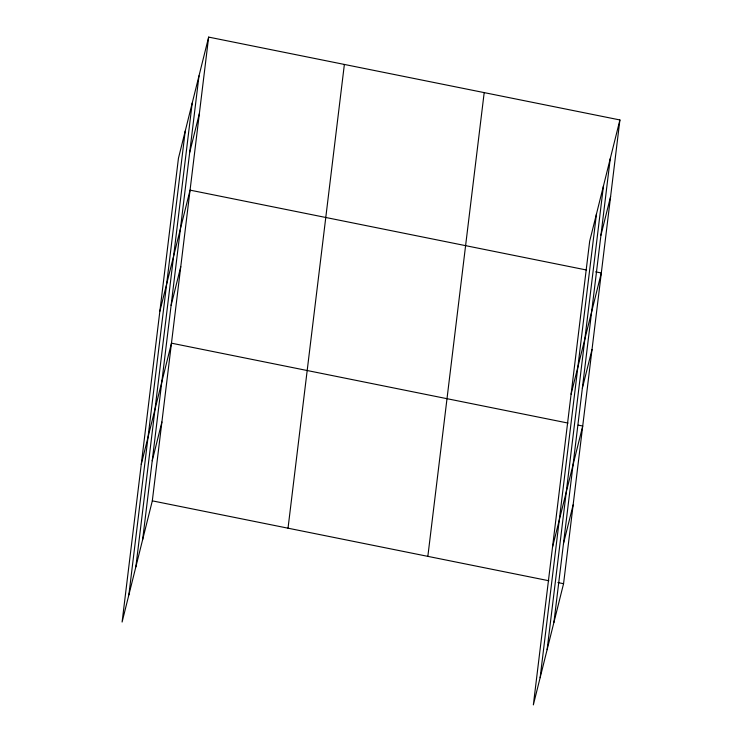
<?xml version="1.0" encoding="UTF-8"?>
<svg xmlns="http://www.w3.org/2000/svg" width="742" height="742" viewBox="0 0 742 742"><rect width="100%" height="100%" fill="white"/><g stroke="black" fill="none" stroke-linecap="round" stroke-linejoin="round"><path stroke-width="1.11" d="M128.876 594.834L185.222 131.084M135.869 566.805L192.206 103.055M142.65 539.601L198.995 75.851M208.65 37.1L178.442 158.296L122.096 622.046L152.314 500.85L208.65 37.1L619.904 119.954L563.558 583.704L533.35 704.9L589.686 241.15L619.904 119.954M288.026 528.193L344.371 64.443M427.846 556.361L484.192 92.611M540.13 677.696L596.466 213.946M547.114 649.658L603.459 185.917M553.903 622.455L610.239 158.705M189.702 152.37L199.357 113.619M159.845 311.334L190.063 190.137L586.607 270.032M171.105 305.407L180.77 266.656M141.249 464.371L171.467 343.175L568.02 423.07M152.231 460.763L161.895 422.012M600.946 235.223L610.61 196.472M571.09 394.188L601.308 272.991L595.659 271.85M582.349 388.261L592.014 349.51M552.502 547.225L582.72 426.029L578.194 425.12M563.475 543.617L573.139 504.866M152.314 500.85L548.857 580.745M557.91 582.563L563.558 583.704"/></g></svg>
